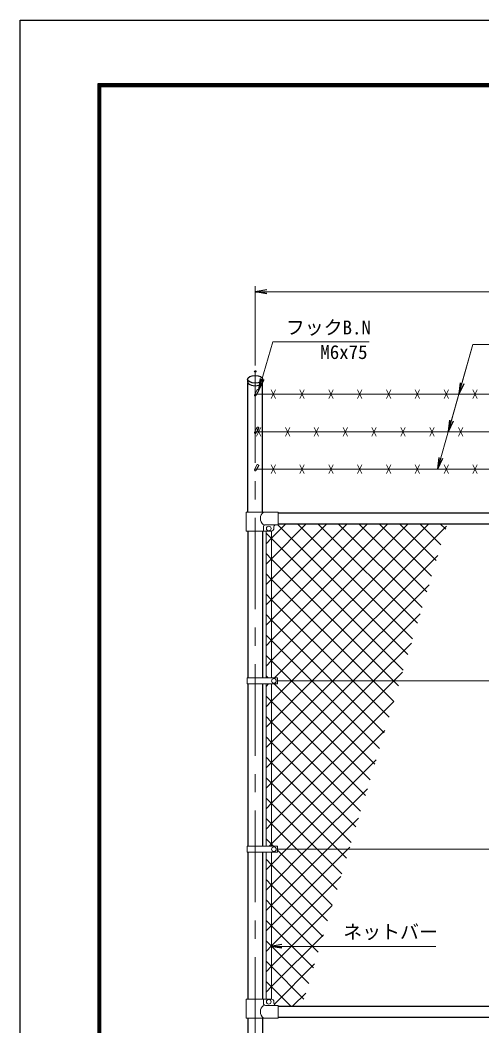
# Model space of a CAD drawing. Units: millimetres, scale not verified. Extents: x -4200 to 4200, y -2970 to 2970.
# Drawn here: x -4200 to -2599, y -520 to 2970 of the extents above; entities that cross this region are included whole.
import ezdxf
from ezdxf.enums import TextEntityAlignment as Align

# ---------------------------------------------------------------- set-up
doc = ezdxf.new("R2010")
doc.units = ezdxf.units.MM
doc.header["$LTSCALE"] = 10
doc.header["$PDMODE"] = 32
doc.header["$PDSIZE"] = 5
doc.linetypes.add('USER1', pattern=[50.8, 31.75, -6.35, 6.35, -6.35])
for name, color, linetype, lineweight in [('0-1_D-BMK', 2, 'USER1', 13), ('0-2_D-STR1', 1, 'Continuous', 25), ('0-3_D-STR-DIM', 7, 'Continuous', 13), ('0-6_D-STR2', 7, 'Continuous', 13), ('0-7_D-STR3', 3, 'Continuous', 13), ('0-8_D-STR-TXT', 7, 'Continuous', 13), ('0-C_D-TTL', 7, 'Continuous', 25)]:
    doc.layers.add(name, color=color, linetype=linetype, lineweight=lineweight)
doc.layers.add('0-4_0', color=7, linetype='Continuous')
doc.layers.add('0-5_Defpoints', color=8, linetype='Continuous')
doc.styles.add('ＭＳ ゴシック', font='')
doc.styles.get('ＭＳ ゴシック').set_extended_font_data('MS Gothic')

# ---------------------------------------------------------------- blocks, each defined once
blk = doc.blocks.new('_Open')
at = {"layer": '0-4_0'}
blk.add_line((-10, 1.667), (0, 0), dxfattribs=at)
blk.add_lwpolyline([(-10, -1.667), (0, 0), (-10, 0)], dxfattribs=at)

msp = doc.modelspace()

# ---------------------------------------------------------------- linework, layer by layer
at = {"layer": '0-1_D-BMK'}
msp.add_line((-3384.97, 1751.06), (-3384.97, -919.29), dxfattribs=at)
at = {"layer": '0-2_D-STR1'}
for p, q in [((-3411.57, 1724), (-3411.57, 1714.47)), ((-3410.37, 1263.71), (-3410.37, 1710.52)), ((-3359.57, 1263.71), (-3359.57, 1710.52)), ((-3358.37, 1714.47), (-3358.37, 1724)), ((-3304.97, 1260), (-1464.97, 1260)), ((-3304.97, 1222), (-1464.97, 1222)), ((-3410.37, 1197), (-3410.37, 687.5)), ((-3359.57, 1197), (-3359.57, 687.5)), ((-3410.37, 666.5), (-3410.37, 103.5)), ((-3359.57, 666.5), (-3359.57, 103.5)), ((-3410.37, 82.5), (-3410.37, -427)), ((-3359.57, 82.5), (-3359.57, -427)), ((-3304.97, -452), (-1464.97, -452)), ((-3410.37, -493), (-3410.37, -890)), ((-3359.57, -493), (-3359.57, -890)), ((-3304.97, -490), (-1464.97, -490))]:
    msp.add_line(p, q, dxfattribs=at)
msp.add_ellipse((-3384.97, 1724), major_axis=(-26.6, 0), ratio=0.5, dxfattribs=at)
msp.add_ellipse((-3384.97, 1714.47), major_axis=(-26.6, 0), ratio=0.5, start_param=6.2831853, end_param=9.424778, dxfattribs=at)
at = {"layer": '0-3_D-STR-DIM'}
for p, q in [((-3384.97, 1771.06), (-3384.97, 2047.13)), ((-3344.97, 2027.13), (-1424.97, 2027.13))]:
    msp.add_line(p, q, dxfattribs=at)
at = {"layer": '0-5_Defpoints'}
msp.add_point((-3384.97, 1751.06), dxfattribs=at)
at = {"layer": '0-6_D-STR2'}
for p, q in [((-3328.47, 1171.96), (-3278.43, 1222)), ((-3328.47, 1101.25), (-3207.72, 1222)), ((-3328.47, 1030.54), (-3137.01, 1222)), ((-3328.47, 959.83), (-3066.3, 1222)), ((-3328.47, 889.11), (-2995.59, 1222)), ((-3328.47, 818.4), (-2924.88, 1222)), ((-3328.47, 747.69), (-2854.17, 1222)), ((-3317.96, 687.5), (-2783.46, 1222)), ((-2839.06, 822.83), (-3238.23, 1222)), ((-2822.67, 877.15), (-3167.52, 1222)), ((-2806.29, 931.48), (-3096.81, 1222)), ((-2789.91, 985.81), (-3026.1, 1222)), ((-2773.52, 1040.13), (-2955.39, 1222)), ((-2757.14, 1094.46), (-2884.68, 1222)), ((-2740.76, 1148.79), (-2813.97, 1222)), ((-2724.37, 1203.12), (-2743.26, 1222)), ((-2855.44, 768.5), (-3305.94, 1219)), ((-3257.75, 677), (-2721.24, 1213.51)), ((-3347.47, 1152.96), (-3328.47, 1171.96)), ((-3328.47, 1100.11), (-3347.47, 1119.11)), ((-3347.47, 1082.25), (-3328.47, 1101.25)), ((-2905.36, 677), (-3328.47, 1100.11)), ((-3187.04, 677), (-2751.77, 1112.27)), ((-3328.47, 1029.4), (-3347.47, 1048.4)), ((-3347.47, 1011.54), (-3328.47, 1030.54)), ((-2976.07, 677), (-3328.47, 1029.4)), ((-3328.47, 958.69), (-3347.47, 977.69)), ((-3116.33, 677), (-2782.3, 1011.02)), ((-3347.47, 940.83), (-3328.47, 959.83)), ((-3046.78, 677), (-3328.47, 958.69)), ((-3045.62, 677), (-2812.84, 909.78)), ((-3328.47, 887.98), (-3347.47, 906.98)), ((-3347.47, 870.11), (-3328.47, 889.11)), ((-3117.5, 677), (-3328.47, 887.98)), ((-3328.47, 817.27), (-3347.47, 836.27)), ((-3347.47, 799.4), (-3328.47, 818.4)), ((-3188.21, 677), (-3328.47, 817.27)), ((-2974.9, 677), (-2843.37, 808.54)), ((-3328.47, 746.56), (-3347.47, 765.56)), ((-3347.47, 728.69), (-3328.47, 747.69)), ((-3258.92, 677), (-3328.47, 746.56)), ((-2904.19, 677), (-2873.9, 707.29)), ((-3340.13, 687.5), (-3347.47, 694.85)), ((-3347.47, 657.98), (-3338.96, 666.5)), ((-3328.47, 606.27), (-3257.75, 677)), ((-3328.47, 535.56), (-3187.04, 677)), ((-3328.47, 464.85), (-3116.33, 677)), ((-3328.47, 394.14), (-3045.62, 677)), ((-3328.47, 323.43), (-2974.9, 677)), ((-3328.47, 252.72), (-2904.19, 677)), ((-2986.51, 333.88), (-3319.13, 666.5)), ((-2970.13, 388.21), (-3258.92, 677)), ((-2953.74, 442.54), (-3188.21, 677)), ((-2937.36, 496.86), (-3117.5, 677)), ((-2920.98, 551.19), (-3046.78, 677)), ((-2904.59, 605.52), (-2976.07, 677)), ((-2888.21, 659.85), (-2905.36, 677)), ((-3328.47, 605.14), (-3347.47, 624.14)), ((-3347.47, 587.27), (-3328.47, 606.27)), ((-3002.9, 279.56), (-3328.47, 605.14)), ((-3328.47, 534.43), (-3347.47, 553.43)), ((-3347.47, 516.56), (-3328.47, 535.56)), ((-3019.28, 225.23), (-3328.47, 534.43)), ((-3328.47, 463.71), (-3347.47, 482.71)), ((-3347.47, 445.85), (-3328.47, 464.85)), ((-3035.66, 170.9), (-3328.47, 463.71)), ((-3328.47, 393), (-3347.47, 412)), ((-3347.47, 375.14), (-3328.47, 394.14)), ((-3052.05, 116.58), (-3328.47, 393)), ((-3276.06, 93), (-2965.5, 403.56)), ((-3328.47, 322.29), (-3347.47, 341.29)), ((-3347.47, 304.43), (-3328.47, 323.43)), ((-3099.18, 93), (-3328.47, 322.29)), ((-3205.35, 93), (-2996.03, 302.32)), ((-3328.47, 251.58), (-3347.47, 270.58)), ((-3347.47, 233.72), (-3328.47, 252.72)), ((-3169.89, 93), (-3328.47, 251.58)), ((-3328.47, 180.87), (-3347.47, 199.87)), ((-3240.6, 93), (-3328.47, 180.87)), ((-3134.64, 93), (-3026.56, 201.08)), ((-3328.47, 40.59), (-3276.06, 93)), ((-3328.47, -30.12), (-3205.35, 93)), ((-3328.47, -100.83), (-3134.64, 93)), ((-3328.47, -171.55), (-3063.93, 93)), ((-3117.58, -100.73), (-3307.98, 89.67)), ((-3101.2, -46.41), (-3240.6, 93)), ((-3084.81, 7.92), (-3169.89, 93)), ((-3068.43, 62.25), (-3099.18, 93)), ((-3063.93, 93), (-3057.1, 99.83)), ((-3328.47, 39.45), (-3347.47, 58.45)), ((-3347.47, 21.59), (-3328.47, 40.59)), ((-3133.96, -155.06), (-3328.47, 39.45)), ((-3328.47, -31.26), (-3347.47, -12.26)), ((-3347.47, -49.12), (-3328.47, -30.12)), ((-3328.47, -242.26), (-3087.63, -1.41)), ((-3150.35, -209.39), (-3328.47, -31.26)), ((-3328.47, -101.97), (-3347.47, -82.97)), ((-3347.47, -119.83), (-3328.47, -100.83)), ((-3166.73, -263.71), (-3328.47, -101.97)), ((-3328.47, -312.97), (-3118.16, -102.65)), ((-3328.47, -172.68), (-3347.47, -153.68)), ((-3347.47, -190.55), (-3328.47, -171.55)), ((-3183.12, -318.04), (-3328.47, -172.68)), ((-3328.47, -383.68), (-3148.69, -203.9)), ((-3328.47, -243.39), (-3347.47, -224.39)), ((-3347.47, -261.26), (-3328.47, -242.26)), ((-3199.5, -372.37), (-3328.47, -243.39)), ((-3328.47, -314.1), (-3347.47, -295.1)), ((-3347.47, -331.97), (-3328.47, -312.97)), ((-3319.21, -445.13), (-3179.22, -305.14)), ((-3215.88, -426.69), (-3328.47, -314.1)), ((-3347.47, -402.68), (-3328.47, -383.68)), ((-3255.38, -452), (-3209.76, -406.38))]:
    msp.add_line(p, q, dxfattribs=at)
for points in [[(-2871.83, 714.17), (-3328.47, 1170.82), (-3347.47, 1189.82)], [(-3347.47, 163.01), (-3328.47, 182.01), (-2904.43, 606.05)], [(-3336.27, 103.5), (-3328.47, 111.3), (-2934.97, 504.81)], [(-3321.81, 103.5), (-3328.47, 110.16), (-3347.47, 129.16)], [(-3261.29, -452), (-3328.47, -384.81), (-3347.47, -365.81)]]:
    msp.add_lwpolyline(points, dxfattribs=at)
at = {"layer": '0-7_D-STR3'}
for p, q in [((-3387.57, 1670.21), (-3377.68, 1687.35)), ((-3382.38, 1667.21), (-3372.48, 1684.35)), ((-3329.97, 1656.67), (-3314.97, 1686.67)), ((-3329.97, 1686.67), (-3314.97, 1656.67)), ((-3229.97, 1656.67), (-3214.97, 1686.67)), ((-3229.97, 1686.67), (-3214.97, 1656.67)), ((-3129.97, 1656.67), (-3114.97, 1686.67)), ((-3129.97, 1686.67), (-3114.97, 1656.67)), ((-3029.97, 1656.67), (-3014.97, 1686.67)), ((-3029.97, 1686.67), (-3014.97, 1656.67)), ((-2929.97, 1656.67), (-2914.97, 1686.67)), ((-2929.97, 1686.67), (-2914.97, 1656.67)), ((-2829.97, 1656.67), (-2814.97, 1686.67)), ((-2829.97, 1686.67), (-2814.97, 1656.67)), ((-2729.97, 1656.67), (-2714.97, 1686.67)), ((-2729.97, 1686.67), (-2714.97, 1656.67)), ((-2629.97, 1656.67), (-2614.97, 1686.67)), ((-2629.97, 1686.67), (-2614.97, 1656.67)), ((-884.97, 1671.67), (-3384.97, 1671.67)), ((-3387.57, 1540.31), (-3377.68, 1557.44)), ((-884.97, 1541.77), (-3384.97, 1541.77)), ((-3382.38, 1537.31), (-3372.48, 1554.44)), ((-3379.97, 1526.77), (-3364.97, 1556.77)), ((-3379.97, 1556.77), (-3364.97, 1526.77)), ((-3279.97, 1526.77), (-3264.97, 1556.77)), ((-3279.97, 1556.77), (-3264.97, 1526.77)), ((-3179.97, 1526.77), (-3164.97, 1556.77)), ((-3179.97, 1556.77), (-3164.97, 1526.77)), ((-3079.97, 1526.77), (-3064.97, 1556.77)), ((-3079.97, 1556.77), (-3064.97, 1526.77)), ((-2979.97, 1526.77), (-2964.97, 1556.77)), ((-2979.97, 1556.77), (-2964.97, 1526.77)), ((-2879.97, 1526.77), (-2864.97, 1556.77)), ((-2879.97, 1556.77), (-2864.97, 1526.77)), ((-2779.97, 1526.77), (-2764.97, 1556.77)), ((-2779.97, 1556.77), (-2764.97, 1526.77)), ((-2679.97, 1526.77), (-2664.97, 1556.77)), ((-2679.97, 1556.77), (-2664.97, 1526.77)), ((-3387.57, 1410.4), (-3377.68, 1427.54)), ((-884.97, 1411.87), (-3384.97, 1411.87)), ((-3382.38, 1407.4), (-3372.48, 1424.54)), ((-3329.97, 1396.87), (-3314.97, 1426.87)), ((-3329.97, 1426.87), (-3314.97, 1396.87)), ((-3229.97, 1396.87), (-3214.97, 1426.87)), ((-3229.97, 1426.87), (-3214.97, 1396.87)), ((-3129.97, 1396.87), (-3114.97, 1426.87)), ((-3129.97, 1426.87), (-3114.97, 1396.87)), ((-3029.97, 1396.87), (-3014.97, 1426.87)), ((-3029.97, 1426.87), (-3014.97, 1396.87)), ((-2929.97, 1396.87), (-2914.97, 1426.87)), ((-2929.97, 1426.87), (-2914.97, 1396.87)), ((-2829.97, 1396.87), (-2814.97, 1426.87)), ((-2829.97, 1426.87), (-2814.97, 1396.87)), ((-2729.97, 1396.87), (-2714.97, 1426.87)), ((-2729.97, 1426.87), (-2714.97, 1396.87)), ((-2629.97, 1396.87), (-2614.97, 1426.87)), ((-2629.97, 1426.87), (-2614.97, 1396.87)), ((-3304.97, 1263), (-3415.92, 1263)), ((-3415.92, 1263), (-3415.92, 1197)), ((-3304.97, 1219), (-3304.97, 1263)), ((-3415.92, 1197), (-3329.97, 1197)), ((-3356.42, 1197), (-3356.42, 1212)), ((-3304.97, 1219), (-3349.42, 1219)), ((-3347.47, 1197), (-3347.47, 687.5)), ((-3328.47, 1197), (-3328.47, 687.5)), ((-3319.97, 1207), (-3319.97, 1212)), ((-3412.47, 666.5), (-3412.47, 687.5)), ((-3307.98, 687.5), (-3412.47, 687.5)), ((-3307.98, 666.5), (-3412.47, 666.5)), ((-3347.47, 666.5), (-3347.47, 103.5)), ((-3328.47, 666.5), (-3328.47, 103.5)), ((-3307.98, 666.5), (-3307.98, 687.5)), ((-3307.98, 677), (-1467.47, 677)), ((-3412.47, 82.5), (-3412.47, 103.5)), ((-3307.98, 103.5), (-3412.47, 103.5)), ((-3307.98, 82.5), (-3412.47, 82.5)), ((-3347.47, 82.5), (-3347.47, -427)), ((-3328.47, 82.5), (-3328.47, -427.11)), ((-3307.98, 82.5), (-3307.98, 103.5)), ((-3307.98, 93), (-1467.47, 93)), ((-3415.92, -427), (-3329.97, -427)), ((-3415.92, -493), (-3415.92, -427)), ((-3356.42, -427), (-3356.42, -442)), ((-3304.97, -449), (-3349.42, -449)), ((-3319.97, -437), (-3319.97, -442)), ((-3304.97, -449), (-3304.97, -493)), ((-3304.97, -493), (-3415.92, -493))]:
    msp.add_line(p, q, dxfattribs=at)
for centre in [(-3337.97, 1206), (-3319.98, 677), (-3319.98, 93), (-3337.97, -436)]:
    msp.add_circle(centre, 8, dxfattribs=at)
for centre, radius, start, end in [((-3384.97, 1668.71), 3, 150, 330), ((-3384.97, 1538.81), 3, 150, 330), ((-3384.97, 1408.9), 3, 150, 330), ((-3338.23, 1241), 28.55, 129.59418, 230.40582), ((-3349.42, 1212), 7, 90, 180), ((-3329.97, 1207), 10, 270, 0), ((-3312.97, 1212), 7, 90, 180), ((-3338.23, -471), 28.55, 129.59418, 230.40582), ((-3349.42, -442), 7, 180, 270), ((-3329.97, -437), 10, 0, 90), ((-3312.97, -442), 7, 180, 270)]:
    msp.add_arc(centre, radius, start, end, dxfattribs=at)
for centre in [(-3375.08, 1685.85), (-3375.08, 1555.94), (-3375.08, 1426.04)]:
    msp.add_ellipse(centre, major_axis=(-2.6, 1.5), ratio=0.5, start_param=3.1415927, end_param=6.2831853, dxfattribs=at)
at = {"layer": '0-8_D-STR-TXT'}
for p, q in [((-2629.97, 1844.47), (-2715.28, 1543.69)), ((-2629.97, 1844.47), (-2678.44, 1673.6)), ((-2759.1, -244.09), (-3330.22, -244.09))]:
    msp.add_line(p, q, dxfattribs=at)
for points in [[(-2989.62, 1853.17), (-3323.8, 1853.17), (-3372.52, 1687.6)], [(-2320.41, 1844.47), (-2629.97, 1844.47), (-2752.13, 1413.79)]]:
    msp.add_lwpolyline(points, dxfattribs=at)
at = {"layer": '0-C_D-TTL', "color": 2}
msp.add_lwpolyline([(-4200, 2970), (4200, 2970), (4200, -2970), (-4200, -2970)], close=True, dxfattribs=at)
at = {"layer": '0-C_D-TTL'}
for points in [[(-3930, 2750), (3930, 2750), (3930, -2750), (-3930, -2750)], [(-3927.5, 2747.5), (3927.5, 2747.5), (3927.5, -2747.5), (-3927.5, -2747.5)], [(-3925, 2745), (3925, 2745), (3925, -2745), (-3925, -2745)], [(-3922.5, 2742.5), (3922.5, 2742.5), (3922.5, -2742.5), (-3922.5, -2742.5)], [(-3920, 2740), (3920, 2740), (3920, -2740), (-3920, -2740)]]:
    msp.add_lwpolyline(points, close=True, dxfattribs=at)

# ---------------------------------------------------------------- block references
at = {"layer": '0-3_D-STR-DIM', "xscale": 4, "yscale": 4, "rotation": 180}
msp.add_blockref('_Open', (-3384.97, 2027.13), dxfattribs=at)
at = {"layer": '0-8_D-STR-TXT', "xscale": 4, "yscale": 4}
for p, rotation in [((-3373.09, 1685.68), 253.60132), ((-2678.98, 1671.67), 254.16392), ((-2715.83, 1541.77), 254.16392), ((-2752.68, 1411.87), 254.16392), ((-3332.22, -244.09), 180)]:
    msp.add_blockref('_Open', p, dxfattribs=dict(at, rotation=rotation))

# ---------------------------------------------------------------- texts
at = {"layer": '0-8_D-STR-TXT', "style": 'ＭＳ ゴシック'}
for s, p in [('フックB.N', (-3278.71, 1865.12)), ('M6x75', (-3159.09, 1779.63)), ('ネットバー', (-3079.66, -232.14))]:
    msp.add_text(s, height=48.09, dxfattribs=at).set_placement(p, align=Align.BOTTOM_LEFT)

doc.saveas('drawing.dxf')
